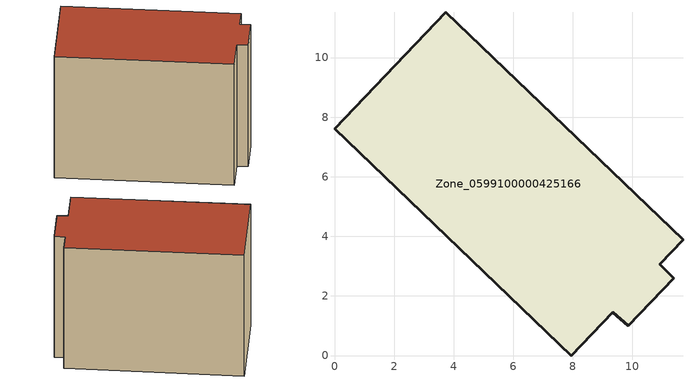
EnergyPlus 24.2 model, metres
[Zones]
Zone_0599100000425166
 floor ground (C_G): 0,7.62 3.74,11.51 11.7,3.88 10.91,3.07 11.39,2.59 9.86,1.01 9.35,1.45 7.94,0 z0
 wall outside (C_F): 3.74,11.51 0,7.62 7.94,0 9.35,1.45 9.86,1.01 11.39,2.59 10.91,3.07 11.7,3.88 3.74,11.51 z0:8.98
 roof outside (C_R): 11.7,3.88 3.74,11.51 0,7.62 7.94,0 9.35,1.45 9.86,1.01 11.39,2.59 10.91,3.07 z8.98
[BUILDING]
Pand.0599100000425166: North Axis=0; Terrain=City; Loads Convergence Tolerance Value=0.04; Temperature Convergence Tolerance Value=0.4; Solar Distribution=FullExterior; Maximum Number of Warmup Days=25; Minimum Number of Warmup Days=1
[Site:Location]
Rotterdam.The.Hague.AP_ZH_NLD Design_Conditions: Latitude=51.96; Longitude=4.45; Time Zone=1; Elevation=-4.5
[SITE:GROUNDTEMPERATURE:BUILDINGSURFACE]
18, 18, 18, 18, 18, 18, 18, 18, 18, 18, 18, 18
[MATERIAL] Thermal Absorptance=0.9; Solar Absorptance=0.7; Visible Absorptance=0.7
Name | Roughness | Thickness | Conductivity | Density | Specific Heat
G.TI.2006-2014 | MediumSmooth | 0.15 | 0.06 | 540 | 1210
F.TI.2006-2014 | Rough | 0.3 | 0.12 | 1920 | 840
R.TI.2006-2014 | MediumRough | 0.2 | 0.08 | 1500 | 1000
[CONSTRUCTION]
C_G: G.TI.2006-2014
C_F: F.TI.2006-2014
C_R: R.TI.2006-2014
[ZONE]
Zone_0599100000425166: Type=1; Multiplier=1; Ceiling Height=Autocalculate; Volume=Autocalculate; Floor Area=autocalculate; Part of Total Floor Area=Yes
[ZONEINFILTRATION:DESIGNFLOWRATE]
Infil_Zone_0599100000425166: Zone or ZoneList or Space or SpaceList=Zone_0599100000425166; Schedule=AlwaysOn; Design Flow Rate Calculation Method=Flow/Area; Flow Rate per Floor Area=0.0015; Constant Term Coefficient=1; Temperature Term Coefficient=0; Velocity Term Coefficient=0; Velocity Squared Term Coefficient=0
[HVACTEMPLATE:ZONE:IDEALLOADSAIRSYSTEM]
Zone_0599100000425166: Maximum Heating Supply Air Temperature=50; Minimum Cooling Supply Air Temperature=13; Maximum Heating Supply Air Humidity Ratio=0.0156; Minimum Cooling Supply Air Humidity Ratio=0.0077; Heating Limit=NoLimit; Cooling Limit=NoLimit; Dehumidification Control Type=ConstantSensibleHeatRatio; Cooling Sensible Heat Ratio=0.7; Dehumidification Setpoint=60; Humidification Control Type=None; Humidification Setpoint=30; Outdoor Air Method=None; Outdoor Air Flow Rate per Person=0.00944; Outdoor Air Flow Rate per Zone Floor Area=0; Outdoor Air Flow Rate per Zone=0; Demand Controlled Ventilation Type=None; Outdoor Air Economizer Type=NoEconomizer; Heat Recovery Type=None; Sensible Heat Recovery Effectiveness=0.7; Latent Heat Recovery Effectiveness=0.65
[ZONECONTROL:THERMOSTAT]
ThermostatControl_Zone_0599100000425166: Zone or ZoneList=Zone_0599100000425166; Control Type Schedule=DualSetpointControlType; Control 1=Thermostat_Zone_0599100000425166; Temperature Difference Between Cutout And Setpoint=0
[THERMOSTATSETPOINT:DUALSETPOINT]
Thermostat_Zone_0599100000425166: Heating Setpoint Temperature Schedule=HeatingSetpoint_Zone_0599100000425166; Cooling Setpoint Temperature Schedule=CoolingSetpoint_Zone_0599100000425166
[SCHEDULE:COMPACT]
HeatingSetpoint_Zone_0599100000425166: Through: 12/31, For: AllDays, Until: 24:00, 21
CoolingSetpoint_Zone_0599100000425166: Through: 12/31, For: AllDays, Until: 24:00, 24
DualSetpointControlType: Through: 12/31, For: AllDays, Until: 24:00, 4
AlwaysOn: Through: 12/31, For: AllDays, Until: 24:00, 1
